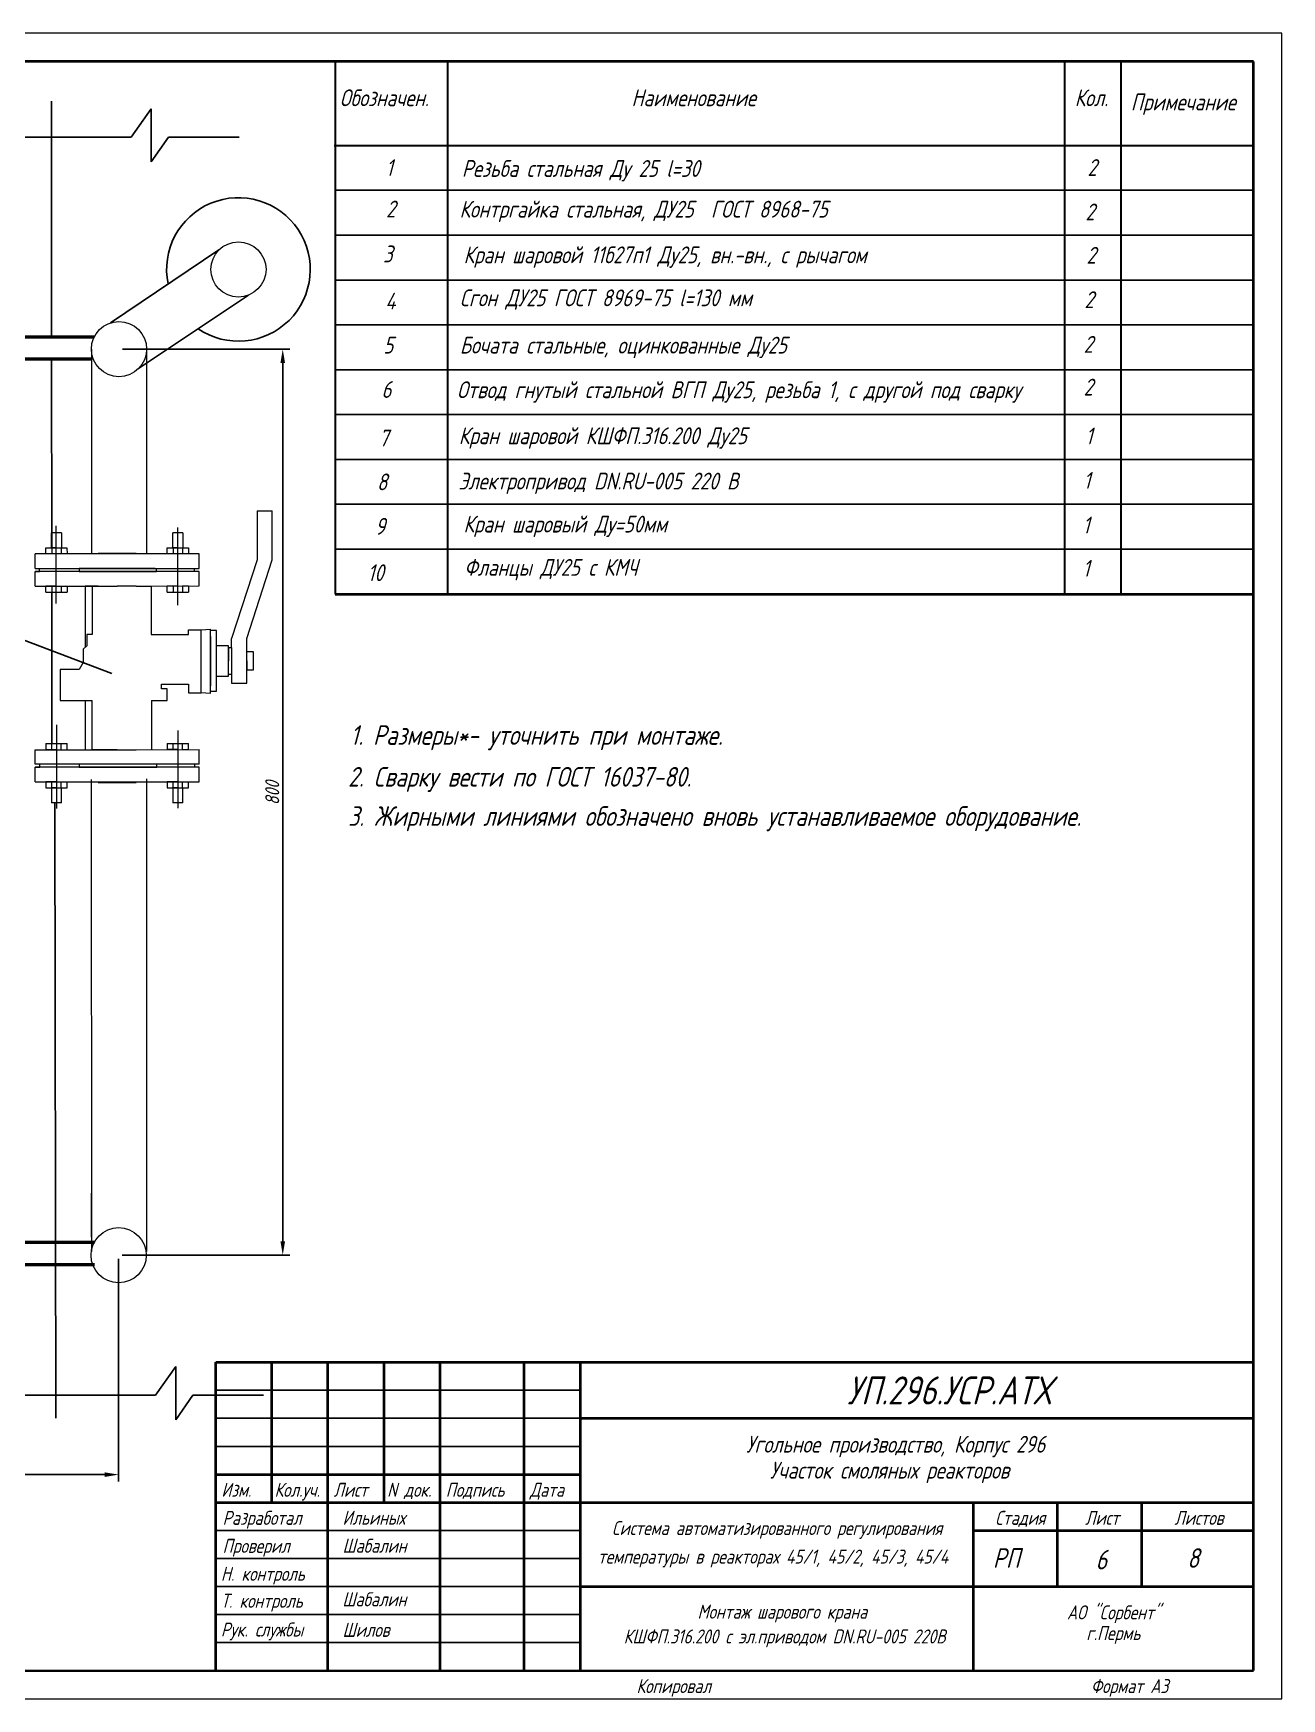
# Model space of a CAD drawing. Header units: millimetres. Extents: x 4366 to 4786, y -3745 to -3448.
# Drawn here: x 4563.9 to 4786.4, y -3745 to -3448 of the extents above; entities that cross this region are included whole.
import ezdxf

# ---------------------------------------------------------------- set-up
doc = ezdxf.new("R2010")
doc.units = ezdxf.units.MM
for name, color, linetype, lineweight in [('MAIN', 7, 'Continuous', 50), ('Основная', 7, 'Continuous', 60), ('Тонкая', 7, 'Continuous', 20)]:
    doc.layers.add(name, color=color, linetype=linetype, lineweight=lineweight)
doc.layers.add('АСУТП', color=7, linetype='Continuous')
doc.styles.add('GOST тип А', font='', dxfattribs={"oblique": 15})
doc.styles.get("Standard").update_dxf_attribs({"font": '', "oblique": 15})
doc.styles.get('GOST тип А').set_extended_font_data('GOST type A')
doc.styles.get('Standard').set_extended_font_data('GOST type A')
doc.dimstyles.new('ISO-25', dxfattribs={"dimtxt": 2.5, "dimasz": 2.5, "dimexe": 1.25, "dimexo": 0.625, "dimtad": 1, "dimtxsty": 'Standard', "dimcen": 2.5, "dimadec": 0, "dimazin": 0, "dimtfac": 1, "dimtmove": 0, "dimatfit": 3, "dimfxl": 1, "dimarcsym": 0})

# ---------------------------------------------------------------- blocks, each defined once
blk = doc.blocks.new('*D62')
at = {"color": 0, "lineweight": -2, "transparency": 16777216}
for p, q in [((4418.93, -3665.12), (4418.93, -3706.29)), ((4579.08, -3666.54), (4579.08, -3706.29)), ((4421.43, -3705.04), (4576.58, -3705.04))]:
    blk.add_line(p, q, dxfattribs=at)
at = {"color": 0, "transparency": 16777216}
for points in [[(4421.43, -3704.63), (4421.43, -3705.46), (4418.93, -3705.04)], [(4576.58, -3704.63), (4576.58, -3705.46), (4579.08, -3705.04)]]:
    blk.add_solid(points, dxfattribs=at)
at = {"layer": 'Defpoints', "color": 0, "transparency": 16777216}
for p in [(4418.93, -3664.5), (4579.08, -3665.92), (4579.08, -3705.04)]:
    blk.add_point(p, dxfattribs=at)
at = {"color": 0, "lineweight": -3, "transparency": 16777216, "insert": (4493.53, -3703.17), "char_height": 2.5, "attachment_point": 5}
blk.add_mtext('1500*', dxfattribs=at)
blk = doc.blocks.new('*D63')
at = {"color": 0, "lineweight": -2, "transparency": 16777216}
for p, q in [((4579.76, -3504.32), (4609.58, -3504.32)), ((4608.33, -3663.42), (4608.33, -3506.82)), ((4579.71, -3665.92), (4609.58, -3665.92))]:
    blk.add_line(p, q, dxfattribs=at)
at = {"color": 0, "transparency": 16777216}
for points in [[(4607.92, -3506.82), (4608.75, -3506.82), (4608.33, -3504.32)], [(4607.92, -3663.42), (4608.75, -3663.42), (4608.33, -3665.92)]]:
    blk.add_solid(points, dxfattribs=at)
at = {"layer": 'Defpoints', "color": 0, "transparency": 16777216}
for p in [(4579.14, -3504.32), (4608.33, -3504.32), (4579.08, -3665.92)]:
    blk.add_point(p, dxfattribs=at)
at = {"color": 0, "lineweight": -3, "transparency": 16777216, "insert": (4606.46, -3583.5), "char_height": 2.5, "attachment_point": 5, "rotation": 90}
blk.add_mtext('800', dxfattribs=at)

msp = doc.modelspace()

# ---------------------------------------------------------------- linework, layer by layer
at = {"color": 7, "lineweight": -3}
for p, q in [((4567.121, -3502.179), (4567.092, -3460.086)), ((4577.612, -3499.639), (4596.948, -3486.595)), ((4582.635, -3507.778), (4602.243, -3494.694)), ((4567.147, -3539.749), (4567.124, -3506.133)), ((4567.156, -3574.676), (4567.149, -3547.655)), ((4567.705, -3585.241), (4567.863, -3694.969))]:
    msp.add_line(p, q, dxfattribs=at)
at = {"color": 0}
for p, q in [((4584.904, -3461.443), (4581.324, -3466.503)), ((4584.904, -3470.917), (4584.904, -3461.443)), ((4581.324, -3466.503), (4507.861, -3466.503)), ((4587.987, -3466.503), (4584.904, -3470.917)), ((4600.547, -3466.503), (4587.987, -3466.503)), ((4589.25, -3685.787), (4585.669, -3690.847)), ((4589.25, -3695.261), (4589.25, -3685.787)), ((4585.669, -3690.847), (4512.207, -3690.847)), ((4592.332, -3690.847), (4589.25, -3695.261)), ((4604.893, -3690.847), (4592.332, -3690.847))]:
    msp.add_line(p, q, dxfattribs=at)
at = {"color": 0, "lineweight": -3}
msp.add_line((4577.864, -3562.15), (4550.678, -3551.865), dxfattribs=at)
at = {"color": 7, "lineweight": 5}
for centre in [(4600.431, -3490.11), (4579.139, -3504.319), (4579.083, -3665.915)]:
    msp.add_circle(centre, 4.918, dxfattribs=at)
at = {"color": 7, "lineweight": -3}
msp.add_arc((4600.431, -3490.11), 12.8, 235.82738, 191.6797, dxfattribs=at)
at = {"layer": 'АСУТП', "color": 7, "linetype": 'Continuous', "lineweight": 30}
for p, q in [((4617.495, -3453.001), (4781.384, -3453.001)), ((4617.693, -3453.001), (4617.693, -3548.001)), ((4637.693, -3453.001), (4637.693, -3548.001)), ((4747.693, -3453.001), (4747.693, -3548.001)), ((4757.693, -3453.001), (4757.693, -3548.001)), ((4617.495, -3468.001), (4781.384, -3468.001))]:
    msp.add_line(p, q, dxfattribs=at)
at = {"layer": 'АСУТП', "color": 7, "linetype": 'Continuous', "lineweight": -3}
for p, q in [((4617.693, -3468.001), (4781.384, -3468.001)), ((4617.693, -3476.001), (4781.384, -3476.001)), ((4617.693, -3484.001), (4781.384, -3484.001)), ((4617.693, -3484.001), (4781.384, -3484.001)), ((4617.693, -3492.001), (4781.384, -3492.001)), ((4617.693, -3500.001), (4781.384, -3500.001)), ((4617.693, -3508.001), (4781.384, -3508.001)), ((4617.693, -3516.001), (4781.384, -3516.001)), ((4617.693, -3524.001), (4781.384, -3524.001)), ((4617.693, -3524.001), (4781.384, -3524.001)), ((4617.693, -3532.001), (4781.384, -3532.001)), ((4617.693, -3540.001), (4781.384, -3540.001))]:
    msp.add_line(p, q, dxfattribs=at)
at = {"layer": 'АСУТП', "color": 7, "linetype": 'Continuous', "lineweight": 50}
for p, q in [((4574.709, -3502.184), (4488.693, -3502.124)), ((4574.302, -3506.139), (4486.588, -3506.068)), ((4574.785, -3663.659), (4458.799, -3663.598)), ((4574.785, -3667.636), (4458.787, -3667.543))]:
    msp.add_line(p, q, dxfattribs=at)
at = {"layer": 'АСУТП', "color": 7, "linetype": 'Continuous', "lineweight": 5}
for p, q in [((4574.221, -3504.319), (4574.218, -3540.83)), ((4584.056, -3504.385), (4584.045, -3540.828)), ((4603.76, -3533.155), (4606.468, -3533.154)), ((4603.76, -3533.155), (4603.765, -3541.871)), ((4606.47, -3541.871), (4606.468, -3533.154)), ((4567.092, -3539.749), (4567.092, -3537.089)), ((4567.979, -3537.089), (4567.092, -3537.089)), ((4567.948, -3549.678), (4567.944, -3535.837)), ((4568.867, -3537.089), (4567.979, -3537.089)), ((4568.867, -3537.089), (4568.868, -3539.749)), ((4588.752, -3539.744), (4588.752, -3537.084)), ((4589.639, -3537.084), (4588.752, -3537.084)), ((4589.643, -3549.976), (4589.639, -3536.136)), ((4590.527, -3537.083), (4589.639, -3537.084)), ((4590.527, -3537.083), (4590.528, -3539.743)), ((4566.085, -3539.75), (4569.875, -3539.749)), ((4566.085, -3540.833), (4566.085, -3539.75)), ((4567.98, -3539.749), (4567.092, -3539.749)), ((4567.147, -3539.749), (4567.148, -3540.832)), ((4568.813, -3539.749), (4569.875, -3539.749)), ((4568.813, -3539.749), (4568.813, -3540.832)), ((4569.875, -3539.749), (4569.876, -3540.832)), ((4587.745, -3539.744), (4591.535, -3539.743)), ((4587.745, -3540.827), (4587.745, -3539.744)), ((4589.64, -3539.743), (4588.752, -3539.744)), ((4588.807, -3539.744), (4588.807, -3540.827)), ((4590.473, -3539.743), (4591.535, -3539.743)), ((4590.473, -3539.743), (4590.473, -3540.826)), ((4591.535, -3539.743), (4591.536, -3540.826)), ((4578.81, -3540.829), (4564.19, -3540.833)), ((4564.191, -3543.432), (4564.19, -3540.833)), ((4567.98, -3540.832), (4566.085, -3540.833)), ((4578.81, -3540.829), (4567.98, -3540.832)), ((4575.426, -3540.72), (4582.195, -3540.718)), ((4575.426, -3540.72), (4575.426, -3540.834)), ((4593.431, -3540.825), (4578.81, -3540.829)), ((4589.64, -3540.826), (4587.745, -3540.827)), ((4593.432, -3543.425), (4593.431, -3540.825)), ((4603.765, -3541.871), (4599.224, -3555.922)), ((4601.931, -3555.919), (4606.47, -3541.871)), ((4564.191, -3543.432), (4578.811, -3543.428)), ((4578.811, -3543.97), (4564.191, -3543.974)), ((4564.191, -3543.974), (4565.003, -3543.973)), ((4564.191, -3546.573), (4564.191, -3543.974)), ((4565.003, -3543.973), (4565.003, -3543.432)), ((4578.811, -3543.428), (4572.042, -3543.43)), ((4572.042, -3543.43), (4572.043, -3543.972)), ((4572.043, -3543.972), (4585.851, -3543.968)), ((4578.811, -3543.428), (4593.432, -3543.425)), ((4585.58, -3543.427), (4578.811, -3543.428)), ((4593.432, -3543.966), (4578.811, -3543.97)), ((4585.851, -3543.968), (4585.851, -3543.427)), ((4592.619, -3543.966), (4592.619, -3543.425)), ((4593.432, -3543.966), (4592.619, -3543.966)), ((4593.432, -3546.565), (4593.432, -3543.966)), ((4564.191, -3546.573), (4578.812, -3546.569)), ((4567.982, -3546.572), (4566.087, -3546.572)), ((4566.087, -3547.655), (4566.087, -3546.572)), ((4566.087, -3547.655), (4569.877, -3547.654)), ((4567.149, -3546.572), (4567.149, -3547.655)), ((4568.815, -3546.572), (4569.877, -3546.571)), ((4568.815, -3546.572), (4568.815, -3547.655)), ((4569.877, -3546.571), (4569.877, -3547.654)), ((4574.345, -3546.57), (4573.124, -3546.571)), ((4573.124, -3546.571), (4573.127, -3557.481)), ((4575.428, -3546.57), (4574.345, -3546.57)), ((4574.345, -3546.57), (4574.347, -3555.2)), ((4578.812, -3546.569), (4593.432, -3546.565)), ((4582.196, -3546.568), (4578.812, -3546.569)), ((4582.196, -3546.568), (4584.904, -3546.567)), ((4584.904, -3546.567), (4584.906, -3555.197)), ((4589.642, -3546.566), (4587.747, -3546.567)), ((4587.747, -3547.65), (4587.747, -3546.567)), ((4587.747, -3547.65), (4591.537, -3547.649)), ((4588.809, -3546.566), (4588.809, -3547.649)), ((4590.475, -3546.566), (4591.537, -3546.566)), ((4590.475, -3546.566), (4590.475, -3547.649)), ((4591.537, -3546.566), (4591.537, -3547.649)), ((4591.554, -3555.195), (4591.554, -3554.383)), ((4591.554, -3554.383), (4593.785, -3554.383)), ((4593.785, -3554.383), (4595.433, -3554.242)), ((4593.788, -3565.603), (4593.785, -3554.383)), ((4595.433, -3555.595), (4595.433, -3554.242)), ((4596.516, -3554.504), (4595.433, -3554.505)), ((4595.436, -3565.335), (4595.433, -3554.505)), ((4596.519, -3565.334), (4596.516, -3554.504)), ((4573.4, -3557.22), (4572.762, -3557.831)), ((4572.762, -3557.831), (4572.763, -3560.222)), ((4574.347, -3555.2), (4573.399, -3555.2)), ((4573.399, -3555.2), (4573.4, -3557.22)), ((4584.906, -3555.197), (4591.554, -3555.195)), ((4595.433, -3555.595), (4595.435, -3564.389)), ((4598.683, -3557.211), (4596.517, -3557.212)), ((4598.684, -3562.626), (4598.683, -3557.211)), ((4598.683, -3557.547), (4598.683, -3559.919)), ((4598.683, -3557.547), (4599.224, -3557.547)), ((4599.224, -3557.547), (4599.224, -3555.922)), ((4599.224, -3557.547), (4599.225, -3562.29)), ((4601.933, -3563.914), (4601.931, -3555.919)), ((4572.763, -3560.222), (4572.041, -3561.445)), ((4603.14, -3558.293), (4601.932, -3558.293)), ((4601.932, -3559.918), (4601.933, -3561.542)), ((4603.14, -3559.918), (4603.14, -3558.293)), ((4603.141, -3561.542), (4603.14, -3559.918)), ((4572.041, -3561.445), (4568.652, -3561.446)), ((4568.652, -3561.446), (4568.653, -3567.005)), ((4596.518, -3562.627), (4598.684, -3562.626)), ((4598.684, -3562.291), (4599.225, -3562.29)), ((4599.225, -3562.29), (4599.226, -3563.915)), ((4599.226, -3563.915), (4601.933, -3563.914)), ((4601.933, -3561.542), (4603.141, -3561.542)), ((4586.722, -3564.059), (4591.556, -3564.057)), ((4586.723, -3564.893), (4586.722, -3564.059)), ((4587.732, -3564.892), (4586.723, -3564.893)), ((4587.733, -3567.003), (4587.732, -3564.892)), ((4591.556, -3564.057), (4591.556, -3565.603)), ((4591.556, -3565.603), (4593.788, -3565.603)), ((4595.436, -3565.743), (4593.788, -3565.603)), ((4595.436, -3565.743), (4595.435, -3564.389)), ((4595.436, -3565.335), (4596.519, -3565.334)), ((4568.653, -3567.005), (4574.35, -3567.004)), ((4573.129, -3567.004), (4573.132, -3575.757)), ((4574.352, -3575.757), (4574.35, -3567.004)), ((4584.909, -3567.001), (4584.911, -3575.754)), ((4584.909, -3567.001), (4587.733, -3567.003)), ((4567.988, -3571.333), (4567.992, -3586.229)), ((4589.649, -3572.343), (4589.652, -3586.183)), ((4564.199, -3575.76), (4578.82, -3575.756)), ((4564.2, -3578.359), (4564.199, -3575.76)), ((4566.094, -3574.676), (4569.885, -3574.675)), ((4566.094, -3574.676), (4566.094, -3575.759)), ((4567.99, -3575.759), (4566.094, -3575.759)), ((4567.157, -3575.759), (4567.156, -3574.676)), ((4568.822, -3575.758), (4568.822, -3574.675)), ((4568.822, -3575.758), (4569.885, -3575.758)), ((4569.885, -3575.758), (4569.885, -3574.675)), ((4575.435, -3575.757), (4574.352, -3575.757)), ((4578.82, -3575.756), (4575.435, -3575.757)), ((4578.82, -3575.756), (4593.44, -3575.752)), ((4578.82, -3575.756), (4582.204, -3575.755)), ((4587.754, -3574.67), (4587.754, -3575.753)), ((4587.754, -3574.67), (4591.544, -3574.67)), ((4589.649, -3575.753), (4587.754, -3575.753)), ((4588.817, -3575.753), (4588.816, -3574.67)), ((4590.482, -3575.753), (4590.482, -3574.67)), ((4590.482, -3575.753), (4591.545, -3575.753)), ((4591.545, -3575.753), (4591.544, -3574.67)), ((4593.441, -3578.351), (4593.44, -3575.752)), ((4578.82, -3578.355), (4564.2, -3578.359)), ((4565.012, -3578.9), (4565.012, -3578.359)), ((4578.82, -3578.355), (4572.051, -3578.357)), ((4572.051, -3578.357), (4572.052, -3578.898)), ((4593.441, -3578.351), (4578.82, -3578.355)), ((4585.589, -3578.353), (4578.82, -3578.355)), ((4585.86, -3578.895), (4585.86, -3578.353)), ((4593.441, -3578.351), (4592.628, -3578.351)), ((4592.628, -3578.351), (4592.629, -3578.893)), ((4578.82, -3578.897), (4564.2, -3578.9)), ((4564.201, -3581.5), (4564.2, -3578.9)), ((4564.2, -3578.9), (4565.012, -3578.9)), ((4564.201, -3581.5), (4578.821, -3581.496)), ((4567.991, -3581.499), (4566.096, -3581.499)), ((4566.096, -3581.499), (4566.096, -3582.582)), ((4567.158, -3582.582), (4567.158, -3581.499)), ((4568.824, -3582.581), (4568.824, -3581.498)), ((4569.887, -3582.581), (4569.886, -3581.498)), ((4572.052, -3578.898), (4585.86, -3578.895)), ((4574.21, -3581.055), (4574.221, -3665.243)), ((4575.437, -3581.497), (4575.437, -3581.611)), ((4575.437, -3581.611), (4582.205, -3581.609)), ((4593.441, -3578.893), (4578.82, -3578.897)), ((4578.821, -3581.496), (4593.441, -3581.492)), ((4578.821, -3581.496), (4589.651, -3581.493)), ((4584.05, -3580.973), (4584.056, -3665.243)), ((4589.651, -3581.493), (4587.756, -3581.493)), ((4587.756, -3581.493), (4587.756, -3582.576)), ((4588.818, -3582.576), (4588.818, -3581.493)), ((4590.484, -3582.576), (4590.484, -3581.493)), ((4591.546, -3582.575), (4591.546, -3581.492)), ((4593.441, -3581.492), (4593.441, -3578.893)), ((4566.096, -3582.582), (4569.887, -3582.581)), ((4567.991, -3582.582), (4567.103, -3582.582)), ((4567.103, -3582.582), (4567.104, -3585.241)), ((4568.824, -3582.581), (4569.887, -3582.581)), ((4568.88, -3585.241), (4568.879, -3582.581)), ((4587.756, -3582.576), (4591.546, -3582.575)), ((4589.651, -3582.576), (4588.763, -3582.576)), ((4588.763, -3582.576), (4588.764, -3585.236)), ((4590.291, -3584.568), (4590.291, -3584.568)), ((4590.484, -3582.576), (4591.546, -3582.575)), ((4590.54, -3585.235), (4590.539, -3582.576)), ((4567.992, -3585.241), (4567.104, -3585.241)), ((4568.88, -3585.241), (4567.992, -3585.241)), ((4589.652, -3585.236), (4588.764, -3585.236)), ((4590.54, -3585.235), (4589.652, -3585.236)), ((4574.241, -3662.716), (4574.218, -3654.827)), ((4574.218, -3654.827), (4574.241, -3662.716))]:
    msp.add_line(p, q, dxfattribs=at)
at = {"layer": 'Основная', "lineweight": 40}
for p, q in [((4781.384, -3453.001), (4386.384, -3453.001)), ((4781.384, -3740.001), (4781.384, -3453.001)), ((4617.693, -3548.001), (4781.384, -3548.001)), ((4596.384, -3685.001), (4781.384, -3685.001)), ((4596.384, -3740.001), (4596.384, -3685.001)), ((4606.384, -3710.001), (4606.384, -3685.001)), ((4616.384, -3740.001), (4616.384, -3685.001)), ((4626.384, -3710.001), (4626.384, -3685.001)), ((4636.384, -3740.001), (4636.384, -3685.001)), ((4651.384, -3740.001), (4651.384, -3685.001)), ((4661.384, -3740.001), (4661.384, -3685.001)), ((4661.384, -3695.001), (4781.384, -3695.001)), ((4596.384, -3705.001), (4661.384, -3705.001)), ((4596.384, -3710.001), (4781.384, -3710.001)), ((4731.384, -3710.001), (4731.384, -3740.001)), ((4746.384, -3710.001), (4746.384, -3725.001)), ((4761.384, -3710.001), (4761.384, -3725.001)), ((4731.384, -3715.001), (4781.384, -3715.001)), ((4661.384, -3725.001), (4781.384, -3725.001)), ((4374.371, -3740.018), (4781.384, -3740.001))]:
    msp.add_line(p, q, dxfattribs=at)
at = {"layer": 'Тонкая'}
for p, q in [((4786.384, -3448.001), (4366.384, -3448.001)), ((4786.384, -3745.001), (4786.384, -3448.001)), ((4366.384, -3745.001), (4786.384, -3745.001))]:
    msp.add_line(p, q, dxfattribs=at)
at = {"layer": 'Тонкая', "lineweight": -3}
for p, q in [((4596.384, -3690.001), (4661.384, -3690.001)), ((4596.384, -3695.001), (4661.384, -3695.001)), ((4596.384, -3700.001), (4661.384, -3700.001)), ((4596.384, -3715.001), (4661.384, -3715.001)), ((4596.384, -3720.001), (4661.384, -3720.001)), ((4596.384, -3725.001), (4661.384, -3725.001)), ((4596.384, -3730.001), (4661.384, -3730.001)), ((4596.384, -3735.001), (4661.384, -3735.001))]:
    msp.add_line(p, q, dxfattribs=at)

# ---------------------------------------------------------------- texts
at = {"layer": 'MAIN', "style": 'GOST тип А', "oblique": 15}
for s, height, p in [('УП.296.УСР.АТХ', 5, (4708.945, -3692.529)), ('Изм.', 2.5, (4597.384, -3709.001)), ('Копировал', 2.5, (4671.384, -3744.001)), ('Формат A3', 2.5, (4752.384, -3744.001))]:
    msp.add_text(s, height=height, dxfattribs=at).set_placement(p)
at = {"layer": 'MAIN', "color": 7, "linetype": 'Continuous', "style": 'GOST тип А', "oblique": 15}
for s, height, p in [('Угольное производство, Корпус 296', 3, (4690.943, -3701.121)), ('Участок смоляных реакторов', 3, (4695.181, -3705.755)), ('АО "Сорбент"', 2.5, (4748.113, -3730.857)), ('г.Пермь', 2.5, (4751.568, -3734.552))]:
    msp.add_text(s, height=height, dxfattribs=at).set_placement(p)
at = {"layer": 'MAIN', "lineweight": 40, "style": 'GOST тип А', "oblique": 15}
for s, height, p in [('Кол.уч.', 2.5, (4606.862, -3709.001)), ('Лист', 2.5, (4617.384, -3709.001)), ('N док.', 2.5, (4626.94, -3709.001)), ('Подпись', 2.5, (4637.384, -3709.001)), ('Дата', 2.5, (4652.384, -3709.001)), ('Разработал', 2.5, (4597.609, -3714.001)), ('Ильиных', 2.5, (4618.989, -3713.974)), ('Стадия', 2.5, (4735.32, -3714.001)), ('Лист', 2.5, (4751.343, -3714.001)), ('Листов', 2.5, (4767.259, -3714.001)), ('Проверил', 2.5, (4597.609, -3719.001)), ('Шабалин', 2.5, (4618.989, -3718.974)), ('РП', 3.5, (4734.898, -3721.667)), ('8', 3.5, (4769.541, -3721.667)), ('6', 3.5, (4753.208, -3721.944)), ('Н. контроль', 2.5, (4597.307, -3723.974)), ('Т. контроль', 2.5, (4597.307, -3728.796)), ('Шабалин', 2.5, (4618.96, -3728.524)), ('Рук. службы', 2.5, (4597.307, -3733.919)), ('Шилов', 2.5, (4618.989, -3733.974))]:
    msp.add_text(s, height=height, dxfattribs=at).set_placement(p)
at = {"layer": 'MAIN', "lineweight": 15, "style": 'GOST тип А', "oblique": 15}
for s, p in [('Система автоматизированного регулирования', (4667.016, -3715.815)), ('температуры в реакторах 45/1, 45/2, 45/3, 45/4', (4664.495, -3720.913)), ('Монтаж шарового крана ', (4682.256, -3730.733)), ('КШФП.316.200 с эл.приводом DN.RU-005 220В', (4669.097, -3735.152))]:
    msp.add_text(s, height=2.5, dxfattribs=at).set_placement(p)
at = {"layer": 'АСУТП', "color": 7, "linetype": 'Continuous', "lineweight": -3, "style": 'GOST тип А', "oblique": 15}
for s, p in [('Обозначен.', (4618.495, -3461.001)), ('Наименование', (4670.495, -3461.001)), ('Кол.', (4749.495, -3461.001)), ('Примечание', (4759.493, -3461.75)), ('1', (4626.715, -3473.459)), ('Резьба стальная Ду 25 l=30', (4640.256, -3473.607)), ('2', (4751.763, -3473.437)), ('2', (4626.743, -3480.835)), ('Контргайка стальная, ДУ25  ГОСТ 8968-75', (4639.842, -3480.866)), ('2', (4751.393, -3481.358)), ('3', (4626.2, -3488.848)), ('Кран шаровой 11б27п1 Ду25, вн.-вн., с рычагом', (4640.563, -3489.01)), ('2', (4751.6, -3489.082)), ('4', (4626.607, -3497.268)), ('Сгон ДУ25 ГОСТ 8969-75 l=130 мм', (4639.897, -3496.68)), ('2', (4751.231, -3497.003)), ('5', (4626.264, -3505.106)), ('Бочата стальные, оцинкованные Ду25', (4639.897, -3505.112)), ('2', (4751.084, -3504.967)), ('6', (4625.928, -3513.021)), ('Отвод гнутый стальной ВГП Ду25, резьба 1, с другой под сварку', (4639.386, -3513.07)), ('2', (4751.084, -3512.594)), ('7', (4625.466, -3521.663)), ('Кран шаровой КШФП.316.200 Ду25 ', (4639.702, -3521.274)), ('1', (4751.437, -3521.309)), ('8', (4625.123, -3529.502)), ('Электропривод DN.RU-005 220 В', (4639.65, -3529.356)), ('1', (4751.067, -3529.231)), ('Кран шаровый Ду=50мм', (4640.54, -3537.028)), ('1', (4750.921, -3537.194)), ('9', (4624.787, -3537.417)), ('10', (4623.451, -3545.699)), ('Фланцы ДУ25 с КМЧ', (4640.67, -3544.748)), ('1', (4750.915, -3544.897))]:
    msp.add_text(s, height=3, dxfattribs=at).set_placement(p)
at = {"layer": 'Тонкая', "style": 'GOST тип А', "oblique": 15}
for s, p in [('1. Размеры*- уточнить при монтаже.', (4620.385, -3574.896)), ('2. Сварку вести по ГОСТ 16037-80.', (4619.978, -3582.345)), ('3. Жирными линиями обозначено вновь устанавливаемое оборудование.', (4619.978, -3589.345))]:
    msp.add_text(s, height=3.5, dxfattribs=at).set_placement(p)

# ---------------------------------------------------------------- dimensions: what is measured, and where the dimension line sits
at = {"color": 7, "lineweight": -3}
dim = msp.add_linear_dim(base=(4608.333, -3504.319), p1=(4579.083, -3665.915), p2=(4579.139, -3504.319), angle=90, text='800', dimstyle='ISO-25', dxfattribs=at)
dim.commit()
dim.dimension.update_dxf_attribs({"geometry": '*D63', "text_midpoint": (4608.333, -3583.495), "dimtype": 160})
dim = msp.add_linear_dim(base=(4579.083, -3705.042), p1=(4418.929, -3664.496), p2=(4579.083, -3665.915), text='1500*', dimstyle='ISO-25', dxfattribs=at)
dim.commit()
dim.dimension.update_dxf_attribs({"geometry": '*D62', "text_midpoint": (4493.532, -3705.042), "dimtype": 160})

doc.saveas('drawing.dxf')
